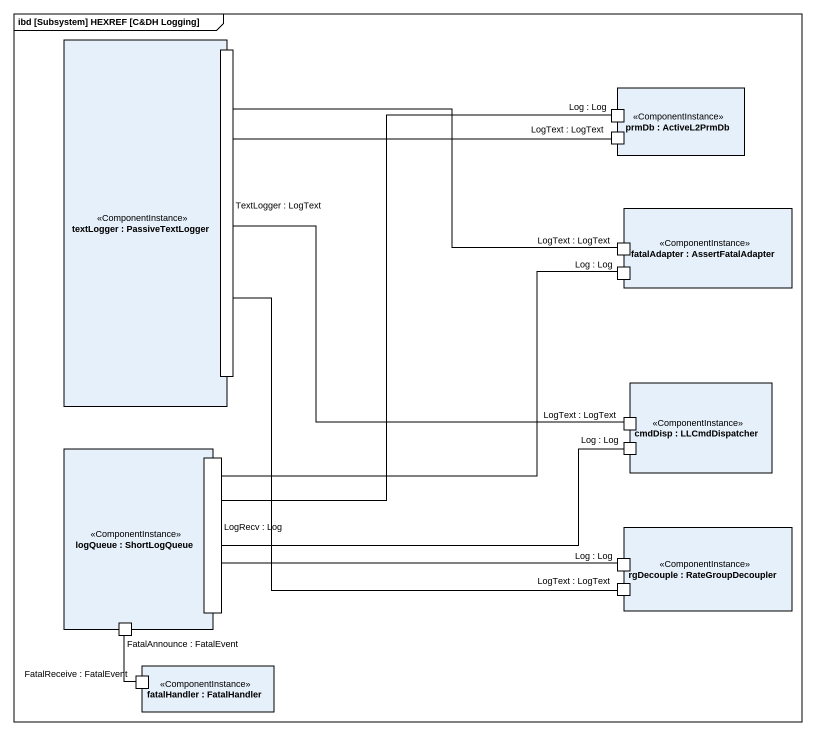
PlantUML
@startuml
mainframe ibd [Subsystem] HEXREF [C&DH Logging]
rectangle "textLogger : PassiveTextLogger" as textLogger <<ComponentInstance>> {
  port "TextLogger : LogText" as TextLogger_LogText
}
rectangle "prmDb : ActiveL2PrmDb" as prmDb <<ComponentInstance>> {
  port "Log : Log" as Log_Log
  port "LogText : LogText" as LogText_LogText
}
rectangle "fatalAdapter : AssertFatalAdapter" as fatalAdapter <<ComponentInstance>> {
  port "LogText : LogText" as LogText_LogText_2
  port "Log : Log" as Log_Log_2
}
rectangle "cmdDisp : LLCmdDispatcher" as cmdDisp <<ComponentInstance>> {
  port "LogText : LogText" as LogText_LogText_3
  port "Log : Log" as Log_Log_3
}
rectangle "logQueue : ShortLogQueue" as logQueue <<ComponentInstance>> {
  port "LogRecv : Log" as LogRecv_Log
  port "FatalAnnounce : FatalEvent" as FatalAnnounce_FatalEvent
}
rectangle "rgDecouple : RateGroupDecoupler" as rgDecouple <<ComponentInstance>> {
  port "Log : Log" as Log_Log_4
  port "LogText : LogText" as LogText_LogText_4
}
rectangle "fatalHandler : FatalHandler" as fatalHandler <<ComponentInstance>> {
  port "FatalReceive : FatalEvent" as FatalReceive_FatalEvent
}
Log_Log -- LogRecv_Log
LogText_LogText -left- TextLogger_LogText
LogText_LogText_2 -left- TextLogger_LogText
Log_Log_2 -- LogRecv_Log
LogText_LogText_3 -left- TextLogger_LogText
LogRecv_Log -right- Log_Log_3
Log_Log_4 -left- LogRecv_Log
LogText_LogText_4 -up- TextLogger_LogText
FatalAnnounce_FatalEvent -- FatalReceive_FatalEvent
@enduml
